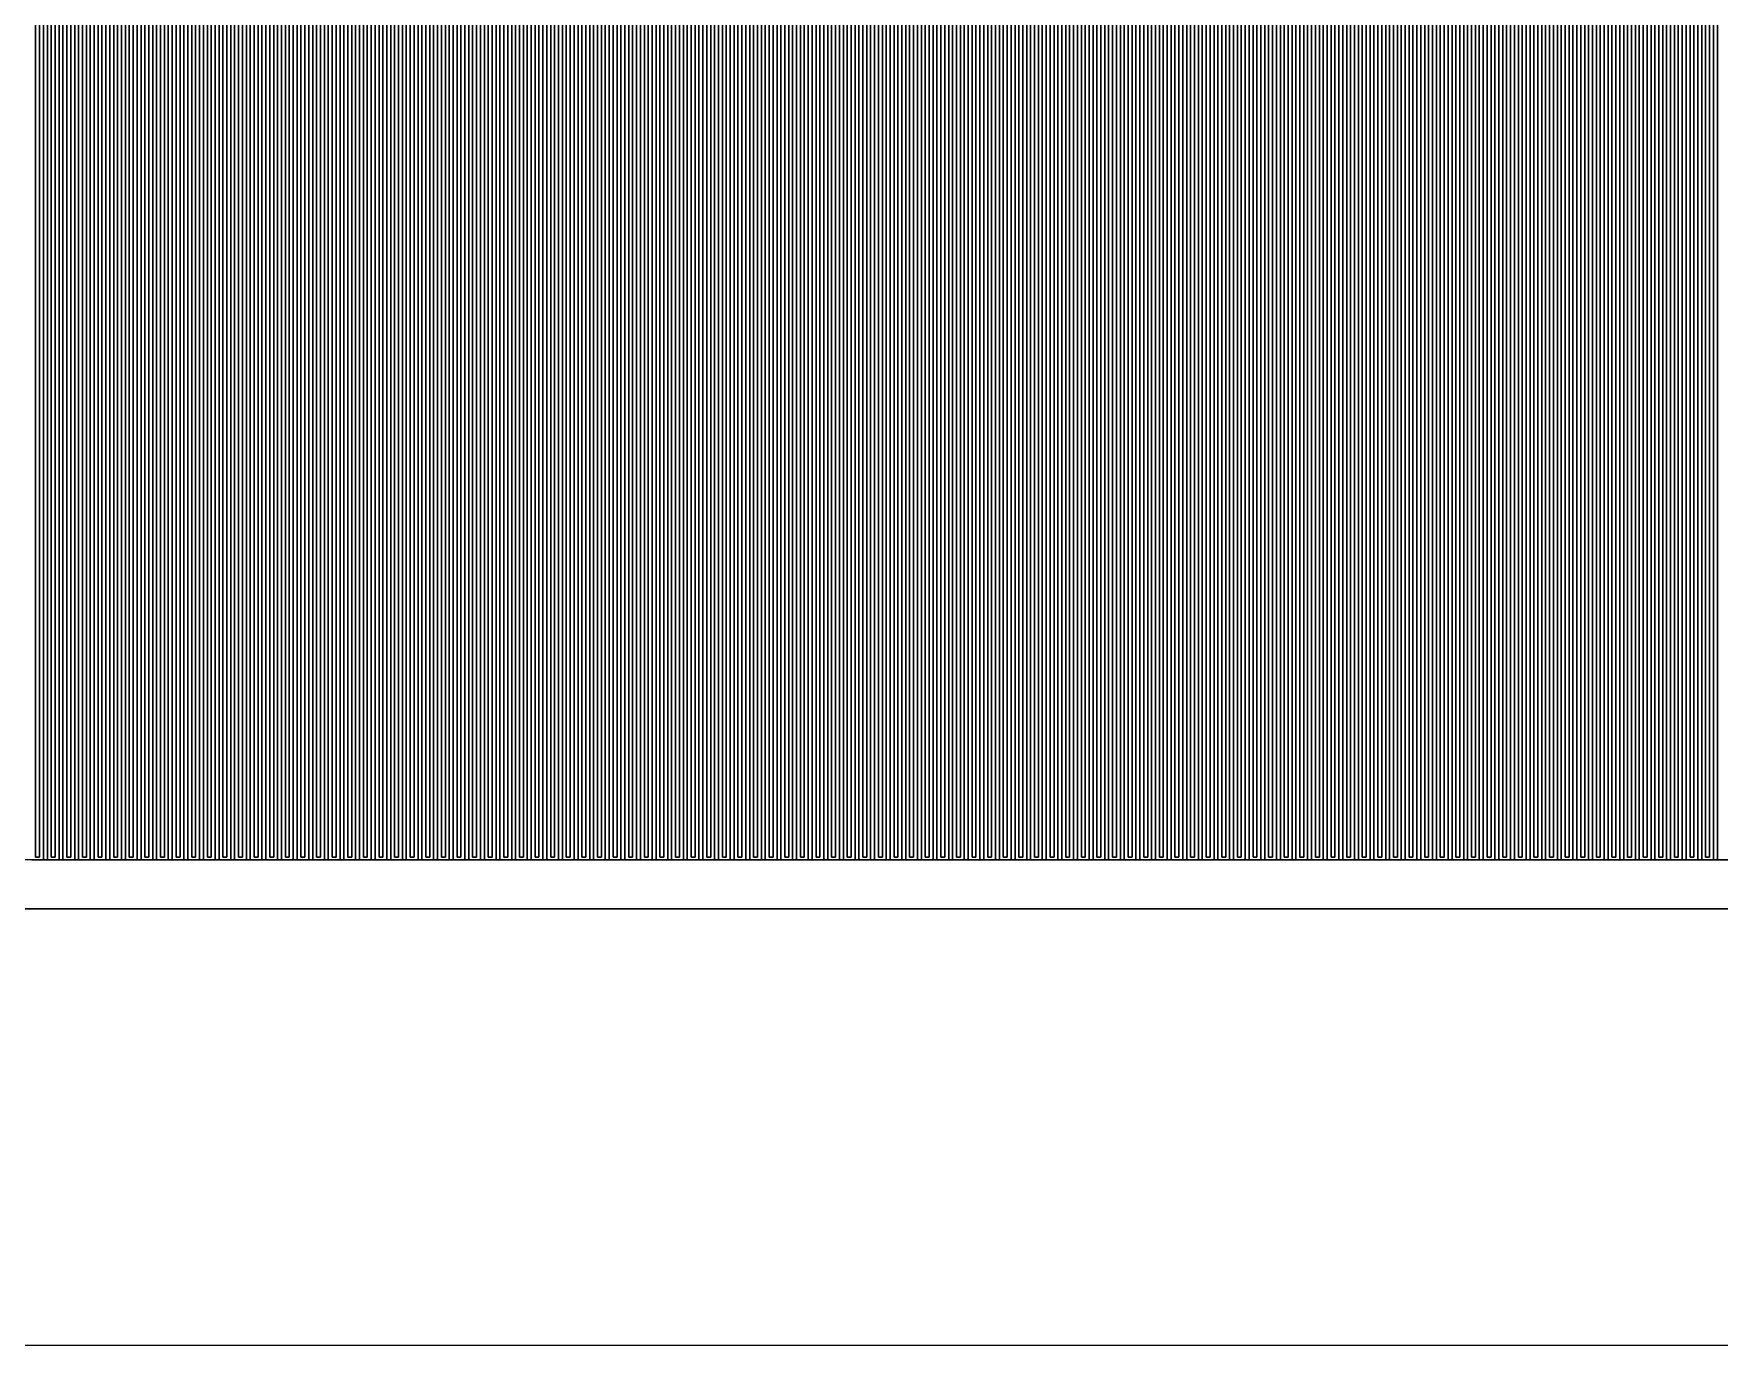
# Model space of a CAD drawing. Extents: x -11215 to 11250, y -11250 to 11250.
# Drawn here: x 2556 to 3420, y -8750 to -8077 of the extents above; entities that cross this region are included whole.
import ezdxf

# ---------------------------------------------------------------- set-up
doc = ezdxf.new("R2010")
doc.units = 0
doc.layers.get('0').update_dxf_attribs({"linetype": 'CONTINUOUS'})
doc.layers.add('CIF_NbWiring', color=7, linetype='CONTINUOUS')

# ---------------------------------------------------------------- blocks, each defined once
blk = doc.blocks.new('MS-Caps')
at = {"layer": 'CIF_NbWiring'}
for points in [[(-570, -7549.75), (-570, -8549.75), (-568, -8549.75), (-568, -7549.75)], [(-562, -7549.75), (-562, -8549.75), (-560, -8549.75), (-560, -7549.75)], [(-554, -7549.75), (-554, -8549.75), (-552, -8549.75), (-552, -7549.75)], [(-546, -7549.75), (-546, -8549.75), (-544, -8549.75), (-544, -7549.75)], [(-538, -7549.75), (-538, -8549.75), (-536, -8549.75), (-536, -7549.75)], [(-530, -7549.75), (-530, -8549.75), (-528, -8549.75), (-528, -7549.75)], [(-522, -7549.75), (-522, -8549.75), (-520, -8549.75), (-520, -7549.75)], [(-514, -7549.75), (-514, -8549.75), (-512, -8549.75), (-512, -7549.75)], [(-506, -7549.75), (-506, -8549.75), (-504, -8549.75), (-504, -7549.75)], [(-498, -7549.75), (-498, -8549.75), (-496, -8549.75), (-496, -7549.75)], [(-490, -7549.75), (-490, -8549.75), (-488, -8549.75), (-488, -7549.75)], [(-482, -7549.75), (-482, -8549.75), (-480, -8549.75), (-480, -7549.75)], [(-474, -7549.75), (-474, -8549.75), (-472, -8549.75), (-472, -7549.75)], [(-466, -7549.75), (-466, -8549.75), (-464, -8549.75), (-464, -7549.75)], [(-458, -7549.75), (-458, -8549.75), (-456, -8549.75), (-456, -7549.75)], [(-450, -7549.75), (-450, -8549.75), (-448, -8549.75), (-448, -7549.75)], [(-442, -7549.75), (-442, -8549.75), (-440, -8549.75), (-440, -7549.75)], [(-434, -7549.75), (-434, -8549.75), (-432, -8549.75), (-432, -7549.75)], [(-426, -7549.75), (-426, -8549.75), (-424, -8549.75), (-424, -7549.75)], [(-418, -7549.75), (-418, -8549.75), (-416, -8549.75), (-416, -7549.75)], [(-410, -7549.75), (-410, -8549.75), (-408, -8549.75), (-408, -7549.75)], [(-402, -7549.75), (-402, -8549.75), (-400, -8549.75), (-400, -7549.75)], [(-394, -7549.75), (-394, -8549.75), (-392, -8549.75), (-392, -7549.75)], [(-386, -7549.75), (-386, -8549.75), (-384, -8549.75), (-384, -7549.75)], [(-378, -7549.75), (-378, -8549.75), (-376, -8549.75), (-376, -7549.75)], [(-370, -7549.75), (-370, -8549.75), (-368, -8549.75), (-368, -7549.75)], [(-362, -7549.75), (-362, -8549.75), (-360, -8549.75), (-360, -7549.75)], [(-354, -7549.75), (-354, -8549.75), (-352, -8549.75), (-352, -7549.75)], [(-346, -7549.75), (-346, -8549.75), (-344, -8549.75), (-344, -7549.75)], [(-338, -7549.75), (-338, -8549.75), (-336, -8549.75), (-336, -7549.75)], [(-330, -7549.75), (-330, -8549.75), (-328, -8549.75), (-328, -7549.75)], [(-322, -7549.75), (-322, -8549.75), (-320, -8549.75), (-320, -7549.75)], [(-314, -7549.75), (-314, -8549.75), (-312, -8549.75), (-312, -7549.75)], [(-306, -7549.75), (-306, -8549.75), (-304, -8549.75), (-304, -7549.75)], [(-298, -7549.75), (-298, -8549.75), (-296, -8549.75), (-296, -7549.75)], [(-290, -7549.75), (-290, -8549.75), (-288, -8549.75), (-288, -7549.75)], [(-282, -7549.75), (-282, -8549.75), (-280, -8549.75), (-280, -7549.75)], [(-274, -7549.75), (-274, -8549.75), (-272, -8549.75), (-272, -7549.75)], [(-266, -7549.75), (-266, -8549.75), (-264, -8549.75), (-264, -7549.75)], [(-258, -7549.75), (-258, -8549.75), (-256, -8549.75), (-256, -7549.75)], [(-250, -7549.75), (-250, -8549.75), (-248, -8549.75), (-248, -7549.75)], [(-242, -7549.75), (-242, -8549.75), (-240, -8549.75), (-240, -7549.75)], [(-234, -7549.75), (-234, -8549.75), (-232, -8549.75), (-232, -7549.75)], [(-226, -7549.75), (-226, -8549.75), (-224, -8549.75), (-224, -7549.75)], [(-218, -7549.75), (-218, -8549.75), (-216, -8549.75), (-216, -7549.75)], [(-210, -7549.75), (-210, -8549.75), (-208, -8549.75), (-208, -7549.75)], [(-202, -7549.75), (-202, -8549.75), (-200, -8549.75), (-200, -7549.75)], [(-194, -7549.75), (-194, -8549.75), (-192, -8549.75), (-192, -7549.75)], [(-186, -7549.75), (-186, -8549.75), (-184, -8549.75), (-184, -7549.75)], [(-178, -7549.75), (-178, -8549.75), (-176, -8549.75), (-176, -7549.75)], [(-170, -7549.75), (-170, -8549.75), (-168, -8549.75), (-168, -7549.75)], [(-162, -7549.75), (-162, -8549.75), (-160, -8549.75), (-160, -7549.75)], [(-154, -7549.75), (-154, -8549.75), (-152, -8549.75), (-152, -7549.75)], [(-146, -7549.75), (-146, -8549.75), (-144, -8549.75), (-144, -7549.75)], [(-138, -7549.75), (-138, -8549.75), (-136, -8549.75), (-136, -7549.75)], [(-130, -7549.75), (-130, -8549.75), (-128, -8549.75), (-128, -7549.75)], [(-122, -7549.75), (-122, -8549.75), (-120, -8549.75), (-120, -7549.75)], [(-114, -7549.75), (-114, -8549.75), (-112, -8549.75), (-112, -7549.75)], [(-106, -7549.75), (-106, -8549.75), (-104, -8549.75), (-104, -7549.75)], [(-98, -7549.75), (-98, -8549.75), (-96, -8549.75), (-96, -7549.75)], [(-90, -7549.75), (-90, -8549.75), (-88, -8549.75), (-88, -7549.75)], [(-82, -7549.75), (-82, -8549.75), (-80, -8549.75), (-80, -7549.75)], [(-74, -7549.75), (-74, -8549.75), (-72, -8549.75), (-72, -7549.75)], [(-66, -7549.75), (-66, -8549.75), (-64, -8549.75), (-64, -7549.75)], [(-58, -7549.75), (-58, -8549.75), (-56, -8549.75), (-56, -7549.75)], [(-50, -7549.75), (-50, -8549.75), (-48, -8549.75), (-48, -7549.75)], [(-42, -7549.75), (-42, -8549.75), (-40, -8549.75), (-40, -7549.75)], [(-34, -7549.75), (-34, -8549.75), (-32, -8549.75), (-32, -7549.75)], [(-26, -7549.75), (-26, -8549.75), (-24, -8549.75), (-24, -7549.75)], [(-18, -7549.75), (-18, -8549.75), (-16, -8549.75), (-16, -7549.75)], [(-10, -7549.75), (-10, -8549.75), (-8, -8549.75), (-8, -7549.75)], [(-2, -7549.75), (-2, -8549.75), (0, -8549.75), (0, -7549.75)], [(6, -7549.75), (6, -8549.75), (8, -8549.75), (8, -7549.75)], [(14, -7549.75), (14, -8549.75), (16, -8549.75), (16, -7549.75)], [(22, -7549.75), (22, -8549.75), (24, -8549.75), (24, -7549.75)], [(30, -7549.75), (30, -8549.75), (32, -8549.75), (32, -7549.75)], [(38, -7549.75), (38, -8549.75), (40, -8549.75), (40, -7549.75)], [(46, -7549.75), (46, -8549.75), (48, -8549.75), (48, -7549.75)], [(54, -7549.75), (54, -8549.75), (56, -8549.75), (56, -7549.75)], [(62, -7549.75), (62, -8549.75), (64, -8549.75), (64, -7549.75)], [(70, -7549.75), (70, -8549.75), (72, -8549.75), (72, -7549.75)], [(78, -7549.75), (78, -8549.75), (80, -8549.75), (80, -7549.75)], [(86, -7549.75), (86, -8549.75), (88, -8549.75), (88, -7549.75)], [(94, -7549.75), (94, -8549.75), (96, -8549.75), (96, -7549.75)], [(102, -7549.75), (102, -8549.75), (104, -8549.75), (104, -7549.75)], [(110, -7549.75), (110, -8549.75), (112, -8549.75), (112, -7549.75)], [(118, -7549.75), (118, -8549.75), (120, -8549.75), (120, -7549.75)], [(126, -7549.75), (126, -8549.75), (128, -8549.75), (128, -7549.75)], [(134, -7549.75), (134, -8549.75), (136, -8549.75), (136, -7549.75)], [(142, -7549.75), (142, -8549.75), (144, -8549.75), (144, -7549.75)], [(150, -7549.75), (150, -8549.75), (152, -8549.75), (152, -7549.75)], [(158, -7549.75), (158, -8549.75), (160, -8549.75), (160, -7549.75)], [(166, -7549.75), (166, -8549.75), (168, -8549.75), (168, -7549.75)], [(174, -7549.75), (174, -8549.75), (176, -8549.75), (176, -7549.75)], [(182, -7549.75), (182, -8549.75), (184, -8549.75), (184, -7549.75)], [(190, -7549.75), (190, -8549.75), (192, -8549.75), (192, -7549.75)], [(198, -7549.75), (198, -8549.75), (200, -8549.75), (200, -7549.75)], [(206, -7549.75), (206, -8549.75), (208, -8549.75), (208, -7549.75)], [(214, -7549.75), (214, -8549.75), (216, -8549.75), (216, -7549.75)], [(222, -7549.75), (222, -8549.75), (224, -8549.75), (224, -7549.75)], [(230, -7549.75), (230, -8549.75), (232, -8549.75), (232, -7549.75)], [(238, -7549.75), (238, -8549.75), (240, -8549.75), (240, -7549.75)], [(246, -7549.75), (246, -8549.75), (248, -8549.75), (248, -7549.75)], [(254, -7549.75), (254, -8549.75), (256, -8549.75), (256, -7549.75)], [(262, -7549.75), (262, -8549.75), (264, -8549.75), (264, -7549.75)], [(270, -7549.75), (270, -8549.75), (272, -8549.75), (272, -7549.75)], [(278, -7549.75), (278, -8549.75), (280, -8549.75), (280, -7549.75)], [(286, -7549.75), (286, -8549.75), (288, -8549.75), (288, -7549.75)], [(-870, -8576.25), (1169.5, -8576.25)], [(298, -8551.25), (292, -8551.25), (292, -7551.25)], [(290, -7551.25), (290, -8551.25), (284, -8551.25), (284, -7551.25)], [(282, -7551.25), (282, -8551.25), (276, -8551.25), (276, -7551.25)], [(274, -7551.25), (274, -8551.25), (268, -8551.25), (268, -7551.25)], [(266, -7551.25), (266, -8551.25), (260, -8551.25), (260, -7551.25)], [(258, -7551.25), (258, -8551.25), (252, -8551.25), (252, -7551.25)], [(250, -7551.25), (250, -8551.25), (244, -8551.25), (244, -7551.25)], [(242, -7551.25), (242, -8551.25), (236, -8551.25), (236, -7551.25)], [(234, -7551.25), (234, -8551.25), (228, -8551.25), (228, -7551.25)], [(226, -7551.25), (226, -8551.25), (220, -8551.25), (220, -7551.25)], [(218, -7551.25), (218, -8551.25), (212, -8551.25), (212, -7551.25)], [(210, -7551.25), (210, -8551.25), (204, -8551.25), (204, -7551.25)], [(202, -7551.25), (202, -8551.25), (196, -8551.25), (196, -7551.25)], [(194, -7551.25), (194, -8551.25), (188, -8551.25), (188, -7551.25)], [(186, -7551.25), (186, -8551.25), (180, -8551.25), (180, -7551.25)], [(178, -7551.25), (178, -8551.25), (172, -8551.25), (172, -7551.25)], [(170, -7551.25), (170, -8551.25), (164, -8551.25), (164, -7551.25)], [(162, -7551.25), (162, -8551.25), (156, -8551.25), (156, -7551.25)], [(154, -7551.25), (154, -8551.25), (148, -8551.25), (148, -7551.25)], [(146, -7551.25), (146, -8551.25), (140, -8551.25), (140, -7551.25)], [(138, -7551.25), (138, -8551.25), (132, -8551.25), (132, -7551.25)], [(130, -7551.25), (130, -8551.25), (124, -8551.25), (124, -7551.25)], [(122, -7551.25), (122, -8551.25), (116, -8551.25), (116, -7551.25)], [(114, -7551.25), (114, -8551.25), (108, -8551.25), (108, -7551.25)], [(106, -7551.25), (106, -8551.25), (100, -8551.25), (100, -7551.25)], [(98, -7551.25), (98, -8551.25), (92, -8551.25), (92, -7551.25)], [(90, -7551.25), (90, -8551.25), (84, -8551.25), (84, -7551.25)], [(82, -7551.25), (82, -8551.25), (76, -8551.25), (76, -7551.25)], [(74, -7551.25), (74, -8551.25), (68, -8551.25), (68, -7551.25)], [(66, -7551.25), (66, -8551.25), (60, -8551.25), (60, -7551.25)], [(58, -7551.25), (58, -8551.25), (52, -8551.25), (52, -7551.25)], [(50, -7551.25), (50, -8551.25), (44, -8551.25), (44, -7551.25)], [(42, -7551.25), (42, -8551.25), (36, -8551.25), (36, -7551.25)], [(34, -7551.25), (34, -8551.25), (28, -8551.25), (28, -7551.25)], [(26, -7551.25), (26, -8551.25), (20, -8551.25), (20, -7551.25)], [(18, -7551.25), (18, -8551.25), (12, -8551.25), (12, -7551.25)], [(10, -7551.25), (10, -8551.25), (4, -8551.25), (4, -7551.25)], [(2, -7551.25), (2, -8551.25), (-4, -8551.25), (-4, -7551.25)], [(-6, -7551.25), (-6, -8551.25), (-12, -8551.25), (-12, -7551.25)], [(-14, -7551.25), (-14, -8551.25), (-20, -8551.25), (-20, -7551.25)], [(-22, -7551.25), (-22, -8551.25), (-28, -8551.25), (-28, -7551.25)], [(-30, -7551.25), (-30, -8551.25), (-36, -8551.25), (-36, -7551.25)], [(-38, -7551.25), (-38, -8551.25), (-44, -8551.25), (-44, -7551.25)], [(-46, -7551.25), (-46, -8551.25), (-52, -8551.25), (-52, -7551.25)], [(-54, -7551.25), (-54, -8551.25), (-60, -8551.25), (-60, -7551.25)], [(-62, -7551.25), (-62, -8551.25), (-68, -8551.25), (-68, -7551.25)], [(-70, -7551.25), (-70, -8551.25), (-76, -8551.25), (-76, -7551.25)], [(-78, -7551.25), (-78, -8551.25), (-84, -8551.25), (-84, -7551.25)], [(-86, -7551.25), (-86, -8551.25), (-92, -8551.25), (-92, -7551.25)], [(-94, -7551.25), (-94, -8551.25), (-100, -8551.25), (-100, -7551.25)], [(-102, -7551.25), (-102, -8551.25), (-108, -8551.25), (-108, -7551.25)], [(-110, -7551.25), (-110, -8551.25), (-116, -8551.25), (-116, -7551.25)], [(-118, -7551.25), (-118, -8551.25), (-124, -8551.25), (-124, -7551.25)], [(-126, -7551.25), (-126, -8551.25), (-132, -8551.25), (-132, -7551.25)], [(-134, -7551.25), (-134, -8551.25), (-140, -8551.25), (-140, -7551.25)], [(-142, -7551.25), (-142, -8551.25), (-148, -8551.25), (-148, -7551.25)], [(-150, -7551.25), (-150, -8551.25), (-156, -8551.25), (-156, -7551.25)], [(-158, -7551.25), (-158, -8551.25), (-164, -8551.25), (-164, -7551.25)], [(-166, -7551.25), (-166, -8551.25), (-172, -8551.25), (-172, -7551.25)], [(-174, -7551.25), (-174, -8551.25), (-180, -8551.25), (-180, -7551.25)], [(-182, -7551.25), (-182, -8551.25), (-188, -8551.25), (-188, -7551.25)], [(-190, -7551.25), (-190, -8551.25), (-196, -8551.25), (-196, -7551.25)], [(-198, -7551.25), (-198, -8551.25), (-204, -8551.25), (-204, -7551.25)], [(-206, -7551.25), (-206, -8551.25), (-212, -8551.25), (-212, -7551.25)], [(-214, -7551.25), (-214, -8551.25), (-220, -8551.25), (-220, -7551.25)], [(-222, -7551.25), (-222, -8551.25), (-228, -8551.25), (-228, -7551.25)], [(-230, -7551.25), (-230, -8551.25), (-236, -8551.25), (-236, -7551.25)], [(-238, -7551.25), (-238, -8551.25), (-244, -8551.25), (-244, -7551.25)], [(-246, -7551.25), (-246, -8551.25), (-252, -8551.25), (-252, -7551.25)], [(-254, -7551.25), (-254, -8551.25), (-260, -8551.25), (-260, -7551.25)], [(-262, -7551.25), (-262, -8551.25), (-268, -8551.25), (-268, -7551.25)], [(-270, -7551.25), (-270, -8551.25), (-276, -8551.25), (-276, -7551.25)], [(-278, -7551.25), (-278, -8551.25), (-284, -8551.25), (-284, -7551.25)], [(-286, -7551.25), (-286, -8551.25), (-292, -8551.25), (-292, -7551.25)], [(-294, -7551.25), (-294, -8551.25), (-300, -8551.25), (-300, -7551.25)], [(-302, -7551.25), (-302, -8551.25), (-308, -8551.25), (-308, -7551.25)], [(-310, -7551.25), (-310, -8551.25), (-316, -8551.25), (-316, -7551.25)], [(-318, -7551.25), (-318, -8551.25), (-324, -8551.25), (-324, -7551.25)], [(-326, -7551.25), (-326, -8551.25), (-332, -8551.25), (-332, -7551.25)], [(-334, -7551.25), (-334, -8551.25), (-340, -8551.25), (-340, -7551.25)], [(-342, -7551.25), (-342, -8551.25), (-348, -8551.25), (-348, -7551.25)], [(-350, -7551.25), (-350, -8551.25), (-356, -8551.25), (-356, -7551.25)], [(-358, -7551.25), (-358, -8551.25), (-364, -8551.25), (-364, -7551.25)], [(-366, -7551.25), (-366, -8551.25), (-372, -8551.25), (-372, -7551.25)], [(-374, -7551.25), (-374, -8551.25), (-380, -8551.25), (-380, -7551.25)], [(-382, -7551.25), (-382, -8551.25), (-388, -8551.25), (-388, -7551.25)], [(-390, -7551.25), (-390, -8551.25), (-396, -8551.25), (-396, -7551.25)], [(-398, -7551.25), (-398, -8551.25), (-404, -8551.25), (-404, -7551.25)], [(-406, -7551.25), (-406, -8551.25), (-412, -8551.25), (-412, -7551.25)], [(-414, -7551.25), (-414, -8551.25), (-420, -8551.25), (-420, -7551.25)], [(-422, -7551.25), (-422, -8551.25), (-428, -8551.25), (-428, -7551.25)], [(-430, -7551.25), (-430, -8551.25), (-436, -8551.25), (-436, -7551.25)], [(-438, -7551.25), (-438, -8551.25), (-444, -8551.25), (-444, -7551.25)], [(-446, -7551.25), (-446, -8551.25), (-452, -8551.25), (-452, -7551.25)], [(-454, -7551.25), (-454, -8551.25), (-460, -8551.25), (-460, -7551.25)], [(-462, -7551.25), (-462, -8551.25), (-468, -8551.25), (-468, -7551.25)], [(-470, -7551.25), (-470, -8551.25), (-476, -8551.25), (-476, -7551.25)], [(-478, -7551.25), (-478, -8551.25), (-484, -8551.25), (-484, -7551.25)], [(-486, -7551.25), (-486, -8551.25), (-492, -8551.25), (-492, -7551.25)], [(-494, -7551.25), (-494, -8551.25), (-500, -8551.25), (-500, -7551.25)], [(-502, -7551.25), (-502, -8551.25), (-508, -8551.25), (-508, -7551.25)], [(-510, -7551.25), (-510, -8551.25), (-516, -8551.25), (-516, -7551.25)], [(-518, -7551.25), (-518, -8551.25), (-524, -8551.25), (-524, -7551.25)], [(-526, -7551.25), (-526, -8551.25), (-532, -8551.25), (-532, -7551.25)], [(-534, -7551.25), (-534, -8551.25), (-540, -8551.25), (-540, -7551.25)], [(-542, -7551.25), (-542, -8551.25), (-548, -8551.25), (-548, -7551.25)], [(-550, -7551.25), (-550, -8551.25), (-556, -8551.25), (-556, -7551.25)], [(-558, -7551.25), (-558, -8551.25), (-564, -8551.25), (-564, -7551.25)], [(-566, -7551.25), (-566, -8551.25), (-572, -8551.25)]]:
    blk.add_lwpolyline(points, dxfattribs=at)
blk = doc.blocks.new('MS-Caps_r')
at = {"layer": 'CIF_NbWiring'}
for points in [[(288, -7549.75), (288, -8549.75), (286, -8549.75), (286, -7549.75)], [(280, -7549.75), (280, -8549.75), (278, -8549.75), (278, -7549.75)], [(272, -7549.75), (272, -8549.75), (270, -8549.75), (270, -7549.75)], [(264, -7549.75), (264, -8549.75), (262, -8549.75), (262, -7549.75)], [(256, -7549.75), (256, -8549.75), (254, -8549.75), (254, -7549.75)], [(248, -7549.75), (248, -8549.75), (246, -8549.75), (246, -7549.75)], [(240, -7549.75), (240, -8549.75), (238, -8549.75), (238, -7549.75)], [(232, -7549.75), (232, -8549.75), (230, -8549.75), (230, -7549.75)], [(224, -7549.75), (224, -8549.75), (222, -8549.75), (222, -7549.75)], [(216, -7549.75), (216, -8549.75), (214, -8549.75), (214, -7549.75)], [(208, -7549.75), (208, -8549.75), (206, -8549.75), (206, -7549.75)], [(200, -7549.75), (200, -8549.75), (198, -8549.75), (198, -7549.75)], [(192, -7549.75), (192, -8549.75), (190, -8549.75), (190, -7549.75)], [(184, -7549.75), (184, -8549.75), (182, -8549.75), (182, -7549.75)], [(176, -7549.75), (176, -8549.75), (174, -8549.75), (174, -7549.75)], [(168, -7549.75), (168, -8549.75), (166, -8549.75), (166, -7549.75)], [(160, -7549.75), (160, -8549.75), (158, -8549.75), (158, -7549.75)], [(152, -7549.75), (152, -8549.75), (150, -8549.75), (150, -7549.75)], [(144, -7549.75), (144, -8549.75), (142, -8549.75), (142, -7549.75)], [(136, -7549.75), (136, -8549.75), (134, -8549.75), (134, -7549.75)], [(128, -7549.75), (128, -8549.75), (126, -8549.75), (126, -7549.75)], [(120, -7549.75), (120, -8549.75), (118, -8549.75), (118, -7549.75)], [(112, -7549.75), (112, -8549.75), (110, -8549.75), (110, -7549.75)], [(104, -7549.75), (104, -8549.75), (102, -8549.75), (102, -7549.75)], [(96, -7549.75), (96, -8549.75), (94, -8549.75), (94, -7549.75)], [(88, -7549.75), (88, -8549.75), (86, -8549.75), (86, -7549.75)], [(80, -7549.75), (80, -8549.75), (78, -8549.75), (78, -7549.75)], [(72, -7549.75), (72, -8549.75), (70, -8549.75), (70, -7549.75)], [(64, -7549.75), (64, -8549.75), (62, -8549.75), (62, -7549.75)], [(56, -7549.75), (56, -8549.75), (54, -8549.75), (54, -7549.75)], [(48, -7549.75), (48, -8549.75), (46, -8549.75), (46, -7549.75)], [(40, -7549.75), (40, -8549.75), (38, -8549.75), (38, -7549.75)], [(32, -7549.75), (32, -8549.75), (30, -8549.75), (30, -7549.75)], [(24, -7549.75), (24, -8549.75), (22, -8549.75), (22, -7549.75)], [(16, -7549.75), (16, -8549.75), (14, -8549.75), (14, -7549.75)], [(8, -7549.75), (8, -8549.75), (6, -8549.75), (6, -7549.75)], [(0, -7549.75), (0, -8549.75), (-2, -8549.75), (-2, -7549.75)], [(-8, -7549.75), (-8, -8549.75), (-10, -8549.75), (-10, -7549.75)], [(-16, -7549.75), (-16, -8549.75), (-18, -8549.75), (-18, -7549.75)], [(-24, -7549.75), (-24, -8549.75), (-26, -8549.75), (-26, -7549.75)], [(-32, -7549.75), (-32, -8549.75), (-34, -8549.75), (-34, -7549.75)], [(-40, -7549.75), (-40, -8549.75), (-42, -8549.75), (-42, -7549.75)], [(-48, -7549.75), (-48, -8549.75), (-50, -8549.75), (-50, -7549.75)], [(-56, -7549.75), (-56, -8549.75), (-58, -8549.75), (-58, -7549.75)], [(-64, -7549.75), (-64, -8549.75), (-66, -8549.75), (-66, -7549.75)], [(-72, -7549.75), (-72, -8549.75), (-74, -8549.75), (-74, -7549.75)], [(-80, -7549.75), (-80, -8549.75), (-82, -8549.75), (-82, -7549.75)], [(-88, -7549.75), (-88, -8549.75), (-90, -8549.75), (-90, -7549.75)], [(-96, -7549.75), (-96, -8549.75), (-98, -8549.75), (-98, -7549.75)], [(-104, -7549.75), (-104, -8549.75), (-106, -8549.75), (-106, -7549.75)], [(-112, -7549.75), (-112, -8549.75), (-114, -8549.75), (-114, -7549.75)], [(-120, -7549.75), (-120, -8549.75), (-122, -8549.75), (-122, -7549.75)], [(-128, -7549.75), (-128, -8549.75), (-130, -8549.75), (-130, -7549.75)], [(-136, -7549.75), (-136, -8549.75), (-138, -8549.75), (-138, -7549.75)], [(-144, -7549.75), (-144, -8549.75), (-146, -8549.75), (-146, -7549.75)], [(-152, -7549.75), (-152, -8549.75), (-154, -8549.75), (-154, -7549.75)], [(-160, -7549.75), (-160, -8549.75), (-162, -8549.75), (-162, -7549.75)], [(-168, -7549.75), (-168, -8549.75), (-170, -8549.75), (-170, -7549.75)], [(-176, -7549.75), (-176, -8549.75), (-178, -8549.75), (-178, -7549.75)], [(-184, -7549.75), (-184, -8549.75), (-186, -8549.75), (-186, -7549.75)], [(-192, -7549.75), (-192, -8549.75), (-194, -8549.75), (-194, -7549.75)], [(-200, -7549.75), (-200, -8549.75), (-202, -8549.75), (-202, -7549.75)], [(-208, -7549.75), (-208, -8549.75), (-210, -8549.75), (-210, -7549.75)], [(-216, -7549.75), (-216, -8549.75), (-218, -8549.75), (-218, -7549.75)], [(-224, -7549.75), (-224, -8549.75), (-226, -8549.75), (-226, -7549.75)], [(-232, -7549.75), (-232, -8549.75), (-234, -8549.75), (-234, -7549.75)], [(-240, -7549.75), (-240, -8549.75), (-242, -8549.75), (-242, -7549.75)], [(-248, -7549.75), (-248, -8549.75), (-250, -8549.75), (-250, -7549.75)], [(-256, -7549.75), (-256, -8549.75), (-258, -8549.75), (-258, -7549.75)], [(-264, -7549.75), (-264, -8549.75), (-266, -8549.75), (-266, -7549.75)], [(-272, -7549.75), (-272, -8549.75), (-274, -8549.75), (-274, -7549.75)], [(-280, -7549.75), (-280, -8549.75), (-282, -8549.75), (-282, -7549.75)], [(-288, -7549.75), (-288, -8549.75), (-290, -8549.75), (-290, -7549.75)], [(-296, -7549.75), (-296, -8549.75), (-298, -8549.75), (-298, -7549.75)], [(-304, -7549.75), (-304, -8549.75), (-306, -8549.75), (-306, -7549.75)], [(-312, -7549.75), (-312, -8549.75), (-314, -8549.75), (-314, -7549.75)], [(-320, -7549.75), (-320, -8549.75), (-322, -8549.75), (-322, -7549.75)], [(-328, -7549.75), (-328, -8549.75), (-330, -8549.75), (-330, -7549.75)], [(-336, -7549.75), (-336, -8549.75), (-338, -8549.75), (-338, -7549.75)], [(-344, -7549.75), (-344, -8549.75), (-346, -8549.75), (-346, -7549.75)], [(-352, -7549.75), (-352, -8549.75), (-354, -8549.75), (-354, -7549.75)], [(-360, -7549.75), (-360, -8549.75), (-362, -8549.75), (-362, -7549.75)], [(-368, -7549.75), (-368, -8549.75), (-370, -8549.75), (-370, -7549.75)], [(-376, -7549.75), (-376, -8549.75), (-378, -8549.75), (-378, -7549.75)], [(-384, -7549.75), (-384, -8549.75), (-386, -8549.75), (-386, -7549.75)], [(-392, -7549.75), (-392, -8549.75), (-394, -8549.75), (-394, -7549.75)], [(-400, -7549.75), (-400, -8549.75), (-402, -8549.75), (-402, -7549.75)], [(-408, -7549.75), (-408, -8549.75), (-410, -8549.75), (-410, -7549.75)], [(-416, -7549.75), (-416, -8549.75), (-418, -8549.75), (-418, -7549.75)], [(-424, -7549.75), (-424, -8549.75), (-426, -8549.75), (-426, -7549.75)], [(-432, -7549.75), (-432, -8549.75), (-434, -8549.75), (-434, -7549.75)], [(-440, -7549.75), (-440, -8549.75), (-442, -8549.75), (-442, -7549.75)], [(-448, -7549.75), (-448, -8549.75), (-450, -8549.75), (-450, -7549.75)], [(-456, -7549.75), (-456, -8549.75), (-458, -8549.75), (-458, -7549.75)], [(-464, -7549.75), (-464, -8549.75), (-466, -8549.75), (-466, -7549.75)], [(-472, -7549.75), (-472, -8549.75), (-474, -8549.75), (-474, -7549.75)], [(-480, -7549.75), (-480, -8549.75), (-482, -8549.75), (-482, -7549.75)], [(-488, -7549.75), (-488, -8549.75), (-490, -8549.75), (-490, -7549.75)], [(-496, -7549.75), (-496, -8549.75), (-498, -8549.75), (-498, -7549.75)], [(-504, -7549.75), (-504, -8549.75), (-506, -8549.75), (-506, -7549.75)], [(-512, -7549.75), (-512, -8549.75), (-514, -8549.75), (-514, -7549.75)], [(-520, -7549.75), (-520, -8549.75), (-522, -8549.75), (-522, -7549.75)], [(-528, -7549.75), (-528, -8549.75), (-530, -8549.75), (-530, -7549.75)], [(-536, -7549.75), (-536, -8549.75), (-538, -8549.75), (-538, -7549.75)], [(-544, -7549.75), (-544, -8549.75), (-546, -8549.75), (-546, -7549.75)], [(-552, -7549.75), (-552, -8549.75), (-554, -8549.75), (-554, -7549.75)], [(-560, -7549.75), (-560, -8549.75), (-562, -8549.75), (-562, -7549.75)], [(-568, -7549.75), (-568, -8549.75), (-570, -8549.75), (-570, -7549.75)], [(-572, -8551.25), (-566, -8551.25), (-566, -7551.25)], [(-564, -7551.25), (-564, -8551.25), (-558, -8551.25), (-558, -7551.25)], [(-556, -7551.25), (-556, -8551.25), (-550, -8551.25), (-550, -7551.25)], [(-548, -7551.25), (-548, -8551.25), (-542, -8551.25), (-542, -7551.25)], [(-540, -7551.25), (-540, -8551.25), (-534, -8551.25), (-534, -7551.25)], [(-532, -7551.25), (-532, -8551.25), (-526, -8551.25), (-526, -7551.25)], [(-524, -7551.25), (-524, -8551.25), (-518, -8551.25), (-518, -7551.25)], [(-516, -7551.25), (-516, -8551.25), (-510, -8551.25), (-510, -7551.25)], [(-508, -7551.25), (-508, -8551.25), (-502, -8551.25), (-502, -7551.25)], [(-500, -7551.25), (-500, -8551.25), (-494, -8551.25), (-494, -7551.25)], [(-492, -7551.25), (-492, -8551.25), (-486, -8551.25), (-486, -7551.25)], [(-484, -7551.25), (-484, -8551.25), (-478, -8551.25), (-478, -7551.25)], [(-476, -7551.25), (-476, -8551.25), (-470, -8551.25), (-470, -7551.25)], [(-468, -7551.25), (-468, -8551.25), (-462, -8551.25), (-462, -7551.25)], [(-460, -7551.25), (-460, -8551.25), (-454, -8551.25), (-454, -7551.25)], [(-452, -7551.25), (-452, -8551.25), (-446, -8551.25), (-446, -7551.25)], [(-444, -7551.25), (-444, -8551.25), (-438, -8551.25), (-438, -7551.25)], [(-436, -7551.25), (-436, -8551.25), (-430, -8551.25), (-430, -7551.25)], [(-428, -7551.25), (-428, -8551.25), (-422, -8551.25), (-422, -7551.25)], [(-420, -7551.25), (-420, -8551.25), (-414, -8551.25), (-414, -7551.25)], [(-412, -7551.25), (-412, -8551.25), (-406, -8551.25), (-406, -7551.25)], [(-404, -7551.25), (-404, -8551.25), (-398, -8551.25), (-398, -7551.25)], [(-396, -7551.25), (-396, -8551.25), (-390, -8551.25), (-390, -7551.25)], [(-388, -7551.25), (-388, -8551.25), (-382, -8551.25), (-382, -7551.25)], [(-380, -7551.25), (-380, -8551.25), (-374, -8551.25), (-374, -7551.25)], [(-372, -7551.25), (-372, -8551.25), (-366, -8551.25), (-366, -7551.25)], [(-364, -7551.25), (-364, -8551.25), (-358, -8551.25), (-358, -7551.25)], [(-356, -7551.25), (-356, -8551.25), (-350, -8551.25), (-350, -7551.25)], [(-348, -7551.25), (-348, -8551.25), (-342, -8551.25), (-342, -7551.25)], [(-340, -7551.25), (-340, -8551.25), (-334, -8551.25), (-334, -7551.25)], [(-332, -7551.25), (-332, -8551.25), (-326, -8551.25), (-326, -7551.25)], [(-324, -7551.25), (-324, -8551.25), (-318, -8551.25), (-318, -7551.25)], [(-316, -7551.25), (-316, -8551.25), (-310, -8551.25), (-310, -7551.25)], [(-308, -7551.25), (-308, -8551.25), (-302, -8551.25), (-302, -7551.25)], [(-300, -7551.25), (-300, -8551.25), (-294, -8551.25), (-294, -7551.25)], [(-292, -7551.25), (-292, -8551.25), (-286, -8551.25), (-286, -7551.25)], [(-284, -7551.25), (-284, -8551.25), (-278, -8551.25), (-278, -7551.25)], [(-276, -7551.25), (-276, -8551.25), (-270, -8551.25), (-270, -7551.25)], [(-268, -7551.25), (-268, -8551.25), (-262, -8551.25), (-262, -7551.25)], [(-260, -7551.25), (-260, -8551.25), (-254, -8551.25), (-254, -7551.25)], [(-252, -7551.25), (-252, -8551.25), (-246, -8551.25), (-246, -7551.25)], [(-244, -7551.25), (-244, -8551.25), (-238, -8551.25), (-238, -7551.25)], [(-236, -7551.25), (-236, -8551.25), (-230, -8551.25), (-230, -7551.25)], [(-228, -7551.25), (-228, -8551.25), (-222, -8551.25), (-222, -7551.25)], [(-220, -7551.25), (-220, -8551.25), (-214, -8551.25), (-214, -7551.25)], [(-212, -7551.25), (-212, -8551.25), (-206, -8551.25), (-206, -7551.25)], [(-204, -7551.25), (-204, -8551.25), (-198, -8551.25), (-198, -7551.25)], [(-196, -7551.25), (-196, -8551.25), (-190, -8551.25), (-190, -7551.25)], [(-188, -7551.25), (-188, -8551.25), (-182, -8551.25), (-182, -7551.25)], [(-180, -7551.25), (-180, -8551.25), (-174, -8551.25), (-174, -7551.25)], [(-172, -7551.25), (-172, -8551.25), (-166, -8551.25), (-166, -7551.25)], [(-164, -7551.25), (-164, -8551.25), (-158, -8551.25), (-158, -7551.25)], [(-156, -7551.25), (-156, -8551.25), (-150, -8551.25), (-150, -7551.25)], [(-148, -7551.25), (-148, -8551.25), (-142, -8551.25), (-142, -7551.25)], [(-140, -7551.25), (-140, -8551.25), (-134, -8551.25), (-134, -7551.25)], [(-132, -7551.25), (-132, -8551.25), (-126, -8551.25), (-126, -7551.25)], [(-124, -7551.25), (-124, -8551.25), (-118, -8551.25), (-118, -7551.25)], [(-116, -7551.25), (-116, -8551.25), (-110, -8551.25), (-110, -7551.25)], [(-108, -7551.25), (-108, -8551.25), (-102, -8551.25), (-102, -7551.25)], [(-100, -7551.25), (-100, -8551.25), (-94, -8551.25), (-94, -7551.25)], [(-92, -7551.25), (-92, -8551.25), (-86, -8551.25), (-86, -7551.25)], [(-84, -7551.25), (-84, -8551.25), (-78, -8551.25), (-78, -7551.25)], [(-76, -7551.25), (-76, -8551.25), (-70, -8551.25), (-70, -7551.25)], [(-68, -7551.25), (-68, -8551.25), (-62, -8551.25), (-62, -7551.25)], [(-60, -7551.25), (-60, -8551.25), (-54, -8551.25), (-54, -7551.25)], [(-52, -7551.25), (-52, -8551.25), (-46, -8551.25), (-46, -7551.25)], [(-44, -7551.25), (-44, -8551.25), (-38, -8551.25), (-38, -7551.25)], [(-36, -7551.25), (-36, -8551.25), (-30, -8551.25), (-30, -7551.25)], [(-28, -7551.25), (-28, -8551.25), (-22, -8551.25), (-22, -7551.25)], [(-20, -7551.25), (-20, -8551.25), (-14, -8551.25), (-14, -7551.25)], [(-12, -7551.25), (-12, -8551.25), (-6, -8551.25), (-6, -7551.25)], [(-4, -7551.25), (-4, -8551.25), (2, -8551.25), (2, -7551.25)], [(4, -7551.25), (4, -8551.25), (10, -8551.25), (10, -7551.25)], [(12, -7551.25), (12, -8551.25), (18, -8551.25), (18, -7551.25)], [(20, -7551.25), (20, -8551.25), (26, -8551.25), (26, -7551.25)], [(28, -7551.25), (28, -8551.25), (34, -8551.25), (34, -7551.25)], [(36, -7551.25), (36, -8551.25), (42, -8551.25), (42, -7551.25)], [(44, -7551.25), (44, -8551.25), (50, -8551.25), (50, -7551.25)], [(52, -7551.25), (52, -8551.25), (58, -8551.25), (58, -7551.25)], [(60, -7551.25), (60, -8551.25), (66, -8551.25), (66, -7551.25)], [(68, -7551.25), (68, -8551.25), (74, -8551.25), (74, -7551.25)], [(76, -7551.25), (76, -8551.25), (82, -8551.25), (82, -7551.25)], [(84, -7551.25), (84, -8551.25), (90, -8551.25), (90, -7551.25)], [(92, -7551.25), (92, -8551.25), (98, -8551.25), (98, -7551.25)], [(100, -7551.25), (100, -8551.25), (106, -8551.25), (106, -7551.25)], [(108, -7551.25), (108, -8551.25), (114, -8551.25), (114, -7551.25)], [(116, -7551.25), (116, -8551.25), (122, -8551.25), (122, -7551.25)], [(124, -7551.25), (124, -8551.25), (130, -8551.25), (130, -7551.25)], [(132, -7551.25), (132, -8551.25), (138, -8551.25), (138, -7551.25)], [(140, -7551.25), (140, -8551.25), (146, -8551.25), (146, -7551.25)], [(148, -7551.25), (148, -8551.25), (154, -8551.25), (154, -7551.25)], [(156, -7551.25), (156, -8551.25), (162, -8551.25), (162, -7551.25)], [(164, -7551.25), (164, -8551.25), (170, -8551.25), (170, -7551.25)], [(172, -7551.25), (172, -8551.25), (178, -8551.25), (178, -7551.25)], [(180, -7551.25), (180, -8551.25), (186, -8551.25), (186, -7551.25)], [(188, -7551.25), (188, -8551.25), (194, -8551.25), (194, -7551.25)], [(196, -7551.25), (196, -8551.25), (202, -8551.25), (202, -7551.25)], [(204, -7551.25), (204, -8551.25), (210, -8551.25), (210, -7551.25)], [(212, -7551.25), (212, -8551.25), (218, -8551.25), (218, -7551.25)], [(220, -7551.25), (220, -8551.25), (226, -8551.25), (226, -7551.25)], [(228, -7551.25), (228, -8551.25), (234, -8551.25), (234, -7551.25)], [(236, -7551.25), (236, -8551.25), (242, -8551.25), (242, -7551.25)], [(244, -7551.25), (244, -8551.25), (250, -8551.25), (250, -7551.25)], [(252, -7551.25), (252, -8551.25), (258, -8551.25), (258, -7551.25)], [(260, -7551.25), (260, -8551.25), (266, -8551.25), (266, -7551.25)], [(268, -7551.25), (268, -8551.25), (274, -8551.25), (274, -7551.25)], [(276, -7551.25), (276, -8551.25), (282, -8551.25), (282, -7551.25)], [(284, -7551.25), (284, -8551.25), (290, -8551.25), (290, -7551.25)], [(292, -7551.25), (292, -8551.25), (298, -8551.25)], [(1169.5, -8576.25), (-870, -8576.25), (-870, -8800), (1375, -8800)]]:
    blk.add_lwpolyline(points, dxfattribs=at)

msp = doc.modelspace()

# ---------------------------------------------------------------- linework, layer by layer
at = {"layer": 'CIF_NbWiring'}
for points in [[(2557, -8499.25), (2559, -8499.25), (2559, -7499.25), (2557, -7499.25)], [(2565, -8499.25), (2567, -8499.25), (2567, -7499.25), (2565, -7499.25)], [(2573, -8499.25), (2575, -8499.25), (2575, -7499.25), (2573, -7499.25)], [(2581, -8499.25), (2583, -8499.25), (2583, -7499.25), (2581, -7499.25)], [(2589, -8499.25), (2591, -8499.25), (2591, -7499.25), (2589, -7499.25)], [(2597, -8499.25), (2599, -8499.25), (2599, -7499.25), (2597, -7499.25)], [(2605, -8499.25), (2607, -8499.25), (2607, -7499.25), (2605, -7499.25)], [(2613, -8499.25), (2615, -8499.25), (2615, -7499.25), (2613, -7499.25)], [(2621, -8499.25), (2623, -8499.25), (2623, -7499.25), (2621, -7499.25)], [(2629, -8499.25), (2631, -8499.25), (2631, -7499.25), (2629, -7499.25)], [(2637, -8499.25), (2639, -8499.25), (2639, -7499.25), (2637, -7499.25)], [(2645, -8499.25), (2647, -8499.25), (2647, -7499.25), (2645, -7499.25)], [(2653, -8499.25), (2655, -8499.25), (2655, -7499.25), (2653, -7499.25)], [(2661, -8499.25), (2663, -8499.25), (2663, -7499.25), (2661, -7499.25)], [(2669, -8499.25), (2671, -8499.25), (2671, -7499.25), (2669, -7499.25)], [(2677, -8499.25), (2679, -8499.25), (2679, -7499.25), (2677, -7499.25)], [(2685, -8499.25), (2687, -8499.25), (2687, -7499.25), (2685, -7499.25)], [(2693, -8499.25), (2695, -8499.25), (2695, -7499.25), (2693, -7499.25)], [(2701, -8499.25), (2703, -8499.25), (2703, -7499.25), (2701, -7499.25)], [(2709, -8499.25), (2711, -8499.25), (2711, -7499.25), (2709, -7499.25)], [(2717, -8499.25), (2719, -8499.25), (2719, -7499.25), (2717, -7499.25)], [(2725, -8499.25), (2727, -8499.25), (2727, -7499.25), (2725, -7499.25)], [(2733, -8499.25), (2735, -8499.25), (2735, -7499.25), (2733, -7499.25)], [(2741, -8499.25), (2743, -8499.25), (2743, -7499.25), (2741, -7499.25)], [(2749, -8499.25), (2751, -8499.25), (2751, -7499.25), (2749, -7499.25)], [(2757, -8499.25), (2759, -8499.25), (2759, -7499.25), (2757, -7499.25)], [(2765, -8499.25), (2767, -8499.25), (2767, -7499.25), (2765, -7499.25)], [(2773, -8499.25), (2775, -8499.25), (2775, -7499.25), (2773, -7499.25)], [(2781, -8499.25), (2783, -8499.25), (2783, -7499.25), (2781, -7499.25)], [(2789, -8499.25), (2791, -8499.25), (2791, -7499.25), (2789, -7499.25)], [(2797, -8499.25), (2799, -8499.25), (2799, -7499.25), (2797, -7499.25)], [(2805, -8499.25), (2807, -8499.25), (2807, -7499.25), (2805, -7499.25)], [(2813, -8499.25), (2815, -8499.25), (2815, -7499.25), (2813, -7499.25)], [(2821, -8499.25), (2823, -8499.25), (2823, -7499.25), (2821, -7499.25)], [(2829, -8499.25), (2831, -8499.25), (2831, -7499.25), (2829, -7499.25)], [(2837, -8499.25), (2839, -8499.25), (2839, -7499.25), (2837, -7499.25)], [(2845, -8499.25), (2847, -8499.25), (2847, -7499.25), (2845, -7499.25)], [(2853, -8499.25), (2855, -8499.25), (2855, -7499.25), (2853, -7499.25)], [(2861, -8499.25), (2863, -8499.25), (2863, -7499.25), (2861, -7499.25)], [(2869, -8499.25), (2871, -8499.25), (2871, -7499.25), (2869, -7499.25)], [(2877, -8499.25), (2879, -8499.25), (2879, -7499.25), (2877, -7499.25)], [(2885, -8499.25), (2887, -8499.25), (2887, -7499.25), (2885, -7499.25)], [(2893, -8499.25), (2895, -8499.25), (2895, -7499.25), (2893, -7499.25)], [(2901, -8499.25), (2903, -8499.25), (2903, -7499.25), (2901, -7499.25)], [(2909, -8499.25), (2911, -8499.25), (2911, -7499.25), (2909, -7499.25)], [(2917, -8499.25), (2919, -8499.25), (2919, -7499.25), (2917, -7499.25)], [(2925, -8499.25), (2927, -8499.25), (2927, -7499.25), (2925, -7499.25)], [(2933, -8499.25), (2935, -8499.25), (2935, -7499.25), (2933, -7499.25)], [(2941, -8499.25), (2943, -8499.25), (2943, -7499.25), (2941, -7499.25)], [(2949, -8499.25), (2951, -8499.25), (2951, -7499.25), (2949, -7499.25)], [(2957, -8499.25), (2959, -8499.25), (2959, -7499.25), (2957, -7499.25)], [(2965, -8499.25), (2967, -8499.25), (2967, -7499.25), (2965, -7499.25)], [(2973, -8499.25), (2975, -8499.25), (2975, -7499.25), (2973, -7499.25)], [(2981, -8499.25), (2983, -8499.25), (2983, -7499.25), (2981, -7499.25)], [(2989, -8499.25), (2991, -8499.25), (2991, -7499.25), (2989, -7499.25)], [(2997, -8499.25), (2999, -8499.25), (2999, -7499.25), (2997, -7499.25)], [(3005, -8499.25), (3007, -8499.25), (3007, -7499.25), (3005, -7499.25)], [(3013, -8499.25), (3015, -8499.25), (3015, -7499.25), (3013, -7499.25)], [(3021, -8499.25), (3023, -8499.25), (3023, -7499.25), (3021, -7499.25)], [(3029, -8499.25), (3031, -8499.25), (3031, -7499.25), (3029, -7499.25)], [(3037, -8499.25), (3039, -8499.25), (3039, -7499.25), (3037, -7499.25)], [(3045, -8499.25), (3047, -8499.25), (3047, -7499.25), (3045, -7499.25)], [(3053, -8499.25), (3055, -8499.25), (3055, -7499.25), (3053, -7499.25)], [(3061, -8499.25), (3063, -8499.25), (3063, -7499.25), (3061, -7499.25)], [(3069, -8499.25), (3071, -8499.25), (3071, -7499.25), (3069, -7499.25)], [(3077, -8499.25), (3079, -8499.25), (3079, -7499.25), (3077, -7499.25)], [(3085, -8499.25), (3087, -8499.25), (3087, -7499.25), (3085, -7499.25)], [(3093, -8499.25), (3095, -8499.25), (3095, -7499.25), (3093, -7499.25)], [(3101, -8499.25), (3103, -8499.25), (3103, -7499.25), (3101, -7499.25)], [(3109, -8499.25), (3111, -8499.25), (3111, -7499.25), (3109, -7499.25)], [(3117, -8499.25), (3119, -8499.25), (3119, -7499.25), (3117, -7499.25)], [(3125, -8499.25), (3127, -8499.25), (3127, -7499.25), (3125, -7499.25)], [(3133, -8499.25), (3135, -8499.25), (3135, -7499.25), (3133, -7499.25)], [(3141, -8499.25), (3143, -8499.25), (3143, -7499.25), (3141, -7499.25)], [(3149, -8499.25), (3151, -8499.25), (3151, -7499.25), (3149, -7499.25)], [(3157, -8499.25), (3159, -8499.25), (3159, -7499.25), (3157, -7499.25)], [(3165, -8499.25), (3167, -8499.25), (3167, -7499.25), (3165, -7499.25)], [(3173, -8499.25), (3175, -8499.25), (3175, -7499.25), (3173, -7499.25)], [(3181, -8499.25), (3183, -8499.25), (3183, -7499.25), (3181, -7499.25)], [(3189, -8499.25), (3191, -8499.25), (3191, -7499.25), (3189, -7499.25)], [(3197, -8499.25), (3199, -8499.25), (3199, -7499.25), (3197, -7499.25)], [(3205, -8499.25), (3207, -8499.25), (3207, -7499.25), (3205, -7499.25)], [(3213, -8499.25), (3215, -8499.25), (3215, -7499.25), (3213, -7499.25)], [(3221, -8499.25), (3223, -8499.25), (3223, -7499.25), (3221, -7499.25)], [(3229, -8499.25), (3231, -8499.25), (3231, -7499.25), (3229, -7499.25)], [(3237, -8499.25), (3239, -8499.25), (3239, -7499.25), (3237, -7499.25)], [(3245, -8499.25), (3247, -8499.25), (3247, -7499.25), (3245, -7499.25)], [(3253, -8499.25), (3255, -8499.25), (3255, -7499.25), (3253, -7499.25)], [(3261, -8499.25), (3263, -8499.25), (3263, -7499.25), (3261, -7499.25)], [(3269, -8499.25), (3271, -8499.25), (3271, -7499.25), (3269, -7499.25)], [(3277, -8499.25), (3279, -8499.25), (3279, -7499.25), (3277, -7499.25)], [(3285, -8499.25), (3287, -8499.25), (3287, -7499.25), (3285, -7499.25)], [(3293, -8499.25), (3295, -8499.25), (3295, -7499.25), (3293, -7499.25)], [(3301, -8499.25), (3303, -8499.25), (3303, -7499.25), (3301, -7499.25)], [(3309, -8499.25), (3311, -8499.25), (3311, -7499.25), (3309, -7499.25)], [(3317, -8499.25), (3319, -8499.25), (3319, -7499.25), (3317, -7499.25)], [(3325, -8499.25), (3327, -8499.25), (3327, -7499.25), (3325, -7499.25)], [(3333, -8499.25), (3335, -8499.25), (3335, -7499.25), (3333, -7499.25)], [(3341, -8499.25), (3343, -8499.25), (3343, -7499.25), (3341, -7499.25)], [(3349, -8499.25), (3351, -8499.25), (3351, -7499.25), (3349, -7499.25)], [(3357, -8499.25), (3359, -8499.25), (3359, -7499.25), (3357, -7499.25)], [(3365, -8499.25), (3367, -8499.25), (3367, -7499.25), (3365, -7499.25)], [(3373, -8499.25), (3375, -8499.25), (3375, -7499.25), (3373, -7499.25)], [(3381, -8499.25), (3383, -8499.25), (3383, -7499.25), (3381, -7499.25)], [(3389, -8499.25), (3391, -8499.25), (3391, -7499.25), (3389, -7499.25)], [(3397, -8499.25), (3399, -8499.25), (3399, -7499.25), (3397, -7499.25)], [(3405, -8499.25), (3407, -8499.25), (3407, -7499.25), (3405, -7499.25)], [(3413, -8499.25), (3415, -8499.25), (3415, -7499.25), (3413, -7499.25)], [(2561, -8500.75), (2563, -8500.75), (2563, -7500.75), (2561, -7500.75)], [(2569, -8500.75), (2571, -8500.75), (2571, -7500.75), (2569, -7500.75)], [(2577, -8500.75), (2579, -8500.75), (2579, -7500.75), (2577, -7500.75)], [(2585, -8500.75), (2587, -8500.75), (2587, -7500.75), (2585, -7500.75)], [(2593, -8500.75), (2595, -8500.75), (2595, -7500.75), (2593, -7500.75)], [(2601, -8500.75), (2603, -8500.75), (2603, -7500.75), (2601, -7500.75)], [(2609, -8500.75), (2611, -8500.75), (2611, -7500.75), (2609, -7500.75)], [(2617, -8500.75), (2619, -8500.75), (2619, -7500.75), (2617, -7500.75)], [(2625, -8500.75), (2627, -8500.75), (2627, -7500.75), (2625, -7500.75)], [(2633, -8500.75), (2635, -8500.75), (2635, -7500.75), (2633, -7500.75)], [(2641, -8500.75), (2643, -8500.75), (2643, -7500.75), (2641, -7500.75)], [(2649, -8500.75), (2651, -8500.75), (2651, -7500.75), (2649, -7500.75)], [(2657, -8500.75), (2659, -8500.75), (2659, -7500.75), (2657, -7500.75)], [(2665, -8500.75), (2667, -8500.75), (2667, -7500.75), (2665, -7500.75)], [(2673, -8500.75), (2675, -8500.75), (2675, -7500.75), (2673, -7500.75)], [(2681, -8500.75), (2683, -8500.75), (2683, -7500.75), (2681, -7500.75)], [(2689, -8500.75), (2691, -8500.75), (2691, -7500.75), (2689, -7500.75)], [(2697, -8500.75), (2699, -8500.75), (2699, -7500.75), (2697, -7500.75)], [(2705, -8500.75), (2707, -8500.75), (2707, -7500.75), (2705, -7500.75)], [(2713, -8500.75), (2715, -8500.75), (2715, -7500.75), (2713, -7500.75)], [(2721, -8500.75), (2723, -8500.75), (2723, -7500.75), (2721, -7500.75)], [(2729, -8500.75), (2731, -8500.75), (2731, -7500.75), (2729, -7500.75)], [(2737, -8500.75), (2739, -8500.75), (2739, -7500.75), (2737, -7500.75)], [(2745, -8500.75), (2747, -8500.75), (2747, -7500.75), (2745, -7500.75)], [(2753, -8500.75), (2755, -8500.75), (2755, -7500.75), (2753, -7500.75)], [(2761, -8500.75), (2763, -8500.75), (2763, -7500.75), (2761, -7500.75)], [(2769, -8500.75), (2771, -8500.75), (2771, -7500.75), (2769, -7500.75)], [(2777, -8500.75), (2779, -8500.75), (2779, -7500.75), (2777, -7500.75)], [(2785, -8500.75), (2787, -8500.75), (2787, -7500.75), (2785, -7500.75)], [(2793, -8500.75), (2795, -8500.75), (2795, -7500.75), (2793, -7500.75)], [(2801, -8500.75), (2803, -8500.75), (2803, -7500.75), (2801, -7500.75)], [(2809, -8500.75), (2811, -8500.75), (2811, -7500.75), (2809, -7500.75)], [(2817, -8500.75), (2819, -8500.75), (2819, -7500.75), (2817, -7500.75)], [(2825, -8500.75), (2827, -8500.75), (2827, -7500.75), (2825, -7500.75)], [(2833, -8500.75), (2835, -8500.75), (2835, -7500.75), (2833, -7500.75)], [(2841, -8500.75), (2843, -8500.75), (2843, -7500.75), (2841, -7500.75)], [(2849, -8500.75), (2851, -8500.75), (2851, -7500.75), (2849, -7500.75)], [(2857, -8500.75), (2859, -8500.75), (2859, -7500.75), (2857, -7500.75)], [(2865, -8500.75), (2867, -8500.75), (2867, -7500.75), (2865, -7500.75)], [(2873, -8500.75), (2875, -8500.75), (2875, -7500.75), (2873, -7500.75)], [(2881, -8500.75), (2883, -8500.75), (2883, -7500.75), (2881, -7500.75)], [(2889, -8500.75), (2891, -8500.75), (2891, -7500.75), (2889, -7500.75)], [(2897, -8500.75), (2899, -8500.75), (2899, -7500.75), (2897, -7500.75)], [(2905, -8500.75), (2907, -8500.75), (2907, -7500.75), (2905, -7500.75)], [(2913, -8500.75), (2915, -8500.75), (2915, -7500.75), (2913, -7500.75)], [(2921, -8500.75), (2923, -8500.75), (2923, -7500.75), (2921, -7500.75)], [(2929, -8500.75), (2931, -8500.75), (2931, -7500.75), (2929, -7500.75)], [(2937, -8500.75), (2939, -8500.75), (2939, -7500.75), (2937, -7500.75)], [(2945, -8500.75), (2947, -8500.75), (2947, -7500.75), (2945, -7500.75)], [(2953, -8500.75), (2955, -8500.75), (2955, -7500.75), (2953, -7500.75)], [(2961, -8500.75), (2963, -8500.75), (2963, -7500.75), (2961, -7500.75)], [(2969, -8500.75), (2971, -8500.75), (2971, -7500.75), (2969, -7500.75)], [(2977, -8500.75), (2979, -8500.75), (2979, -7500.75), (2977, -7500.75)], [(2985, -8500.75), (2987, -8500.75), (2987, -7500.75), (2985, -7500.75)], [(2993, -8500.75), (2995, -8500.75), (2995, -7500.75), (2993, -7500.75)], [(3001, -8500.75), (3003, -8500.75), (3003, -7500.75), (3001, -7500.75)], [(3009, -8500.75), (3011, -8500.75), (3011, -7500.75), (3009, -7500.75)], [(3017, -8500.75), (3019, -8500.75), (3019, -7500.75), (3017, -7500.75)], [(3025, -8500.75), (3027, -8500.75), (3027, -7500.75), (3025, -7500.75)], [(3033, -8500.75), (3035, -8500.75), (3035, -7500.75), (3033, -7500.75)], [(3041, -8500.75), (3043, -8500.75), (3043, -7500.75), (3041, -7500.75)], [(3049, -8500.75), (3051, -8500.75), (3051, -7500.75), (3049, -7500.75)], [(3057, -8500.75), (3059, -8500.75), (3059, -7500.75), (3057, -7500.75)], [(3065, -8500.75), (3067, -8500.75), (3067, -7500.75), (3065, -7500.75)], [(3073, -8500.75), (3075, -8500.75), (3075, -7500.75), (3073, -7500.75)], [(3081, -8500.75), (3083, -8500.75), (3083, -7500.75), (3081, -7500.75)], [(3089, -8500.75), (3091, -8500.75), (3091, -7500.75), (3089, -7500.75)], [(3097, -8500.75), (3099, -8500.75), (3099, -7500.75), (3097, -7500.75)], [(3105, -8500.75), (3107, -8500.75), (3107, -7500.75), (3105, -7500.75)], [(3113, -8500.75), (3115, -8500.75), (3115, -7500.75), (3113, -7500.75)], [(3121, -8500.75), (3123, -8500.75), (3123, -7500.75), (3121, -7500.75)], [(3129, -8500.75), (3131, -8500.75), (3131, -7500.75), (3129, -7500.75)], [(3137, -8500.75), (3139, -8500.75), (3139, -7500.75), (3137, -7500.75)], [(3145, -8500.75), (3147, -8500.75), (3147, -7500.75), (3145, -7500.75)], [(3153, -8500.75), (3155, -8500.75), (3155, -7500.75), (3153, -7500.75)], [(3161, -8500.75), (3163, -8500.75), (3163, -7500.75), (3161, -7500.75)], [(3169, -8500.75), (3171, -8500.75), (3171, -7500.75), (3169, -7500.75)], [(3177, -8500.75), (3179, -8500.75), (3179, -7500.75), (3177, -7500.75)], [(3185, -8500.75), (3187, -8500.75), (3187, -7500.75), (3185, -7500.75)], [(3193, -8500.75), (3195, -8500.75), (3195, -7500.75), (3193, -7500.75)], [(3201, -8500.75), (3203, -8500.75), (3203, -7500.75), (3201, -7500.75)], [(3209, -8500.75), (3211, -8500.75), (3211, -7500.75), (3209, -7500.75)], [(3217, -8500.75), (3219, -8500.75), (3219, -7500.75), (3217, -7500.75)], [(3225, -8500.75), (3227, -8500.75), (3227, -7500.75), (3225, -7500.75)], [(3233, -8500.75), (3235, -8500.75), (3235, -7500.75), (3233, -7500.75)], [(3241, -8500.75), (3243, -8500.75), (3243, -7500.75), (3241, -7500.75)], [(3249, -8500.75), (3251, -8500.75), (3251, -7500.75), (3249, -7500.75)], [(3257, -8500.75), (3259, -8500.75), (3259, -7500.75), (3257, -7500.75)], [(3265, -8500.75), (3267, -8500.75), (3267, -7500.75), (3265, -7500.75)], [(3273, -8500.75), (3275, -8500.75), (3275, -7500.75), (3273, -7500.75)], [(3281, -8500.75), (3283, -8500.75), (3283, -7500.75), (3281, -7500.75)], [(3289, -8500.75), (3291, -8500.75), (3291, -7500.75), (3289, -7500.75)], [(3297, -8500.75), (3299, -8500.75), (3299, -7500.75), (3297, -7500.75)], [(3305, -8500.75), (3307, -8500.75), (3307, -7500.75), (3305, -7500.75)], [(3313, -8500.75), (3315, -8500.75), (3315, -7500.75), (3313, -7500.75)], [(3321, -8500.75), (3323, -8500.75), (3323, -7500.75), (3321, -7500.75)], [(3329, -8500.75), (3331, -8500.75), (3331, -7500.75), (3329, -7500.75)], [(3337, -8500.75), (3339, -8500.75), (3339, -7500.75), (3337, -7500.75)], [(3345, -8500.75), (3347, -8500.75), (3347, -7500.75), (3345, -7500.75)], [(3353, -8500.75), (3355, -8500.75), (3355, -7500.75), (3353, -7500.75)], [(3361, -8500.75), (3363, -8500.75), (3363, -7500.75), (3361, -7500.75)], [(3369, -8500.75), (3371, -8500.75), (3371, -7500.75), (3369, -7500.75)], [(3377, -8500.75), (3379, -8500.75), (3379, -7500.75), (3377, -7500.75)], [(3385, -8500.75), (3387, -8500.75), (3387, -7500.75), (3385, -7500.75)], [(3393, -8500.75), (3395, -8500.75), (3395, -7500.75), (3393, -7500.75)], [(3401, -8500.75), (3403, -8500.75), (3403, -7500.75), (3401, -7500.75)], [(3409, -8500.75), (3411, -8500.75), (3411, -7500.75), (3409, -7500.75)], [(3417, -8500.75), (3419, -8500.75), (3419, -7500.75), (3417, -7500.75)], [(2257, -8525.75), (4259, -8525.75), (4259, -8500.75), (2257, -8500.75)]]:
    msp.add_lwpolyline(points, close=True, dxfattribs=at)

# ---------------------------------------------------------------- block references
for name in ['MS-Caps_r', 'MS-Caps']:
    msp.add_blockref(name, (3127, 50.5))

doc.saveas('drawing.dxf')
